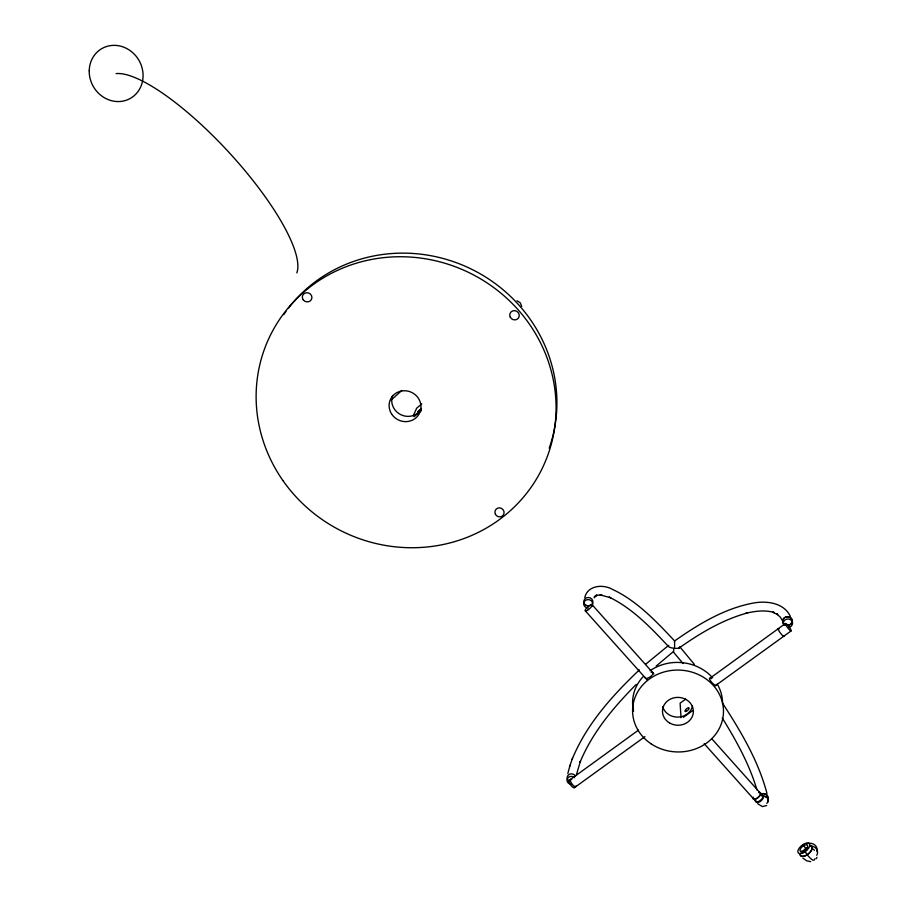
<?xml version="1.0" encoding="UTF-8"?>
<svg xmlns="http://www.w3.org/2000/svg" width="907" height="907" viewBox="0 0 907 907"><rect width="100%" height="100%" fill="white"/><g stroke="black" fill="none" stroke-linecap="round" stroke-linejoin="round"><path stroke-width="1.36" d="M674.4 641.714L674.604 640.954C698.526 624.175 724.455 608.348 753.592 603.008C766.744 600.627 783.863 602.747 790.292 616.25M576.433 774.714L580.457 761.109L580.004 762.379C592.305 732.425 613.642 707.233 636.192 684.434M567.816 773.535L570.027 765.327M572.124 759.329C586.376 724.353 612.304 695.578 639.367 669.876M569.551 766.687L572.566 758.059M584.743 597.634C587.475 585.298 603.076 583.938 612.474 589.38C637.179 600.922 656.203 621.431 674.638 640.966L674.57 648.29A6.655 2.676 7.4 0 0 679.354 647.938M673.55 652.144L673.799 648.21A6.655 2.676 7.3 0 1 668.867 646.906C651.226 628.052 632.803 608.586 609.243 597.146L610.672 597.736L600.162 594.924L601.84 594.856L597.6 595.23L594.198 596.851L596.704 594.947L594.21 597.826M413.229 415.814L416.698 408.15L421.778 403.944M817.026 857.342L816.232 858.691M668.742 645.308L668.38 646.396M421.29 409.023L417.56 411.982L421.347 408.399M391.212 399.987L401.846 390.429M645.58 664.309L668.334 645.614M414.136 416.653L421.392 410.656M656.192 666.078L673.447 651.509M766.687 805.518L762.368 806.584L757.787 803.761M569.211 780.383L638.483 730.112M709.455 678.629L785.485 623.46M685.726 699.082L680.125 703.152L680.998 717.63M574.426 787.661L644.968 736.631M714.931 686.021L791.119 630.921A4.671 0.839 53.1 0 0 787.616 625.048A4.671 0.839 53.1 0 0 786.21 625.581A4.671 0.839 53.1 0 0 791.074 630.955M683.368 717.301L692.517 710.691M679.252 647.893C700.102 633.267 722.38 619.798 747.13 613.03L745.815 613.336C755.123 611.114 765.043 609.697 774.363 612.588L772.741 612.18L777.718 614.64L776.471 613.665L780.36 617.191L783.115 621.783M679.388 647.825L679.751 646.736L694.433 664.468M810.722 861.639L806.72 860.845L802.82 858.033M517.024 300.761L520.255 302.768L521.718 306.396M806.742 849.882L802.956 844.576L804.112 845.948M592.078 604.708L653.902 673.946M711.757 738.74L763.184 796.312M585.287 610.808L647.201 679.989M704.183 743.672L756.597 802.253M673.493 652.167L683.073 663.505M805.699 852.161L804.407 850.607L807.037 854.723M722.675 703.379C740.894 731.473 758.456 760.916 767.005 793.568M722.255 717.959C736.246 740.645 749.443 764.284 756.971 789.986M814.939 858.725C813.998 863.396 808.772 856.367 807.219 854.927A7.256 3.809 -40.8 0 0 812.139 847.195M116.119 73.603A136.549 36.915 47.3 0 1 231.693 155.369A136.549 36.915 47.3 0 1 296.827 272.882M753.286 797.276A4.671 2.052 -39.9 0 0 755.667 798.908A4.671 2.052 -39.9 0 0 760.451 794.691A4.671 2.052 -39.9 0 0 758.671 792.525A4.648 2.018 -42 0 1 760.213 794.747A4.648 2.018 -42 0 1 755.542 799.044A4.648 2.018 -42 0 1 753.286 797.389M761.052 794.067A4.682 4.116 -0.5 0 1 767.81 798.92M762.265 796.323A4.694 4.127 -0.5 0 1 766.823 803.353M761.483 795.224A4.66 2.063 -40 0 1 762.628 797.82A4.66 2.063 -40 0 1 757.833 801.777A4.66 2.063 -40 0 1 755.622 800.076M762.345 795.995A4.433 1.927 -42 0 1 761.188 800.722A4.433 1.927 -42 0 1 756.359 801.391M784.986 624.628A4.614 4.206 -5.5 0 1 784.748 617.678A4.614 4.206 -5.5 0 1 791.924 619.912A4.614 4.206 -5.5 0 1 786.891 625.218M783.909 625.342A4.637 4.218 -5.4 0 1 786.142 619.345A4.637 4.218 -5.4 0 1 792.389 621.953A4.637 4.218 -5.4 0 1 788.727 627.349M761.358 794.169A4.444 3.911 -0.5 0 1 767.651 798.682M762.345 796.561A4.456 3.923 -0.5 0 1 767.741 802.026M588.258 607.996A4.546 4.195 6.1 0 1 583.757 602.883A4.546 4.195 6.1 0 1 590.038 599.981A4.546 4.195 6.1 0 1 591.886 606.318M569.154 780.95A4.376 3.889 7.7 0 1 568.644 774.748A4.376 3.889 7.7 0 1 575.457 776.143M570.968 784.181A4.388 3.9 7.7 0 1 567.408 778.478A4.388 3.9 7.7 0 1 574.55 777.718M574.573 786.369A4.478 1.474 54.9 0 1 572.793 787.219A4.478 1.474 54.9 0 1 569.279 782.424A4.478 1.474 54.9 0 1 570.242 780.451M576.002 785.961A4.478 1.463 54.9 0 1 573.689 785.87A4.478 1.463 54.9 0 1 570.492 781.052A4.478 1.463 54.9 0 1 571.761 779.567M783.909 635.444A4.864 0.896 53.2 0 1 782.367 635.331A4.864 0.896 53.2 0 1 778.557 630.172A4.864 0.896 53.2 0 1 779.102 628.959M785.065 624.934A4.864 4.422 -5.5 0 1 784.226 617.792A4.864 4.422 -5.5 0 1 791.936 619.254A4.864 4.422 -5.5 0 1 787.82 625.456M421.415 408.751A15.907 15.147 26 0 1 401.177 414.862A15.907 15.147 26 0 1 392.606 395.486M283.766 314.627A149.734 142.694 26.1 0 1 285.988 311.464M288.301 308.357A149.734 142.694 26.1 0 1 476.424 271.703A149.734 142.694 26.1 0 1 549.188 448.262M633.585 711.258A44.987 40.588 1.9 0 1 643.131 676.679M650.058 670.727A44.987 40.588 1.9 0 1 712.653 677.812M717.222 684.071A44.987 40.588 1.9 0 1 722.562 703.651M692.529 705.839A15.294 13.798 1.9 0 1 678.062 717.097A15.294 13.798 1.9 0 1 662.677 706.689M651.192 672.472A4.773 1.746 -34.9 0 1 652.881 674.094A4.773 1.746 -34.9 0 1 648.086 678.005A4.773 1.746 -34.9 0 1 645.16 677.393M716.394 685.034A4.875 1.315 47.4 0 1 713.39 684.014A4.875 1.315 47.4 0 1 709.671 679.264A4.875 1.315 47.4 0 1 711.417 678.674M802.502 852.195A4.626 2.233 -39.9 0 1 807.774 847.66M813.182 849.133A4.671 4.059 -1.4 0 1 814.373 850.335M810.325 845.959A7.324 6.372 -1.2 0 1 816.742 855.335M812.116 847.206A7.267 3.515 -39.9 0 1 806.856 854.848A7.267 3.515 -39.9 0 1 800.167 854.791A7.267 3.764 -38.6 0 0 807.207 854.882M809.543 845.551A7.267 3.583 -41.3 0 1 812.06 847.104M800.212 854.768A7.267 3.265 -39.3 0 1 800.257 853.884M800.983 852.07A7.267 3.265 -39.3 0 1 801.663 851.049M806.527 843.929A7.301 6.349 -1.5 0 1 814.441 844.689A7.301 6.349 -1.5 0 1 816.799 851.299M89.226 70.757A28.695 26.303 59.8 0 0 129.123 99.044A28.695 26.303 59.8 0 0 130.086 50.577A28.695 26.303 59.8 0 0 89.226 70.757M585.559 604.958A4.535 4.184 6.1 0 0 592.838 602.35A4.535 4.184 6.1 0 0 586.648 597.781A4.535 4.184 6.1 0 0 585.559 604.958M587.521 610.252A4.558 1.292 -41.9 0 0 592.135 604.788A4.558 1.292 -41.9 0 0 586.41 608.246A4.558 1.292 -41.9 0 0 587.521 610.252M510.267 317.178A4.83 4.558 30 0 0 518.509 317.972A4.83 4.558 30 0 0 514.734 310.67A4.83 4.558 30 0 0 510.267 317.178M303.21 299.798A4.841 4.546 21.3 0 0 311.486 299.401A4.841 4.546 21.3 0 0 306.679 292.723A4.841 4.546 21.3 0 0 303.21 299.798M495.381 514.201A4.648 4.456 34.9 0 0 503.306 515.04A4.648 4.456 34.9 0 0 499.802 507.875A4.648 4.456 34.9 0 0 495.381 514.201M391.552 413.909A16.077 15.294 25.9 0 0 419.125 413.932A16.077 15.294 25.9 0 0 404.431 390.747A16.077 15.294 25.9 0 0 391.552 413.909M282.95 480.585A151.356 144.077 26 0 0 541.819 469.225A151.356 144.077 26 0 0 393.525 256.885A151.356 144.077 26 0 0 282.95 480.585M651.022 743.774A45.463 40.94 2 0 0 723.196 715.918A45.463 40.94 2 0 0 659.877 673.357A45.463 40.94 2 0 0 651.022 743.774M686.474 711.224A2.664 0.975 -41.9 0 0 689.048 707.902A2.664 0.975 -41.9 0 0 685.567 709.773A2.664 0.975 -41.9 0 0 686.474 711.224M669.729 723.06A15.453 13.922 2 0 0 693.367 711.904A15.453 13.922 2 0 0 670.681 698.968A15.453 13.922 2 0 0 669.729 723.06M803.171 851.276A4.626 2.222 -39.9 0 0 807.445 845.347A4.626 2.222 -39.9 0 0 800.915 848.147A4.626 2.222 -39.9 0 0 803.171 851.276M802.808 852.999A7.267 3.492 -39.9 0 0 809.498 843.691A7.267 3.492 -39.9 0 0 799.248 848.09A7.267 3.492 -39.9 0 0 802.808 852.999"/></g></svg>
